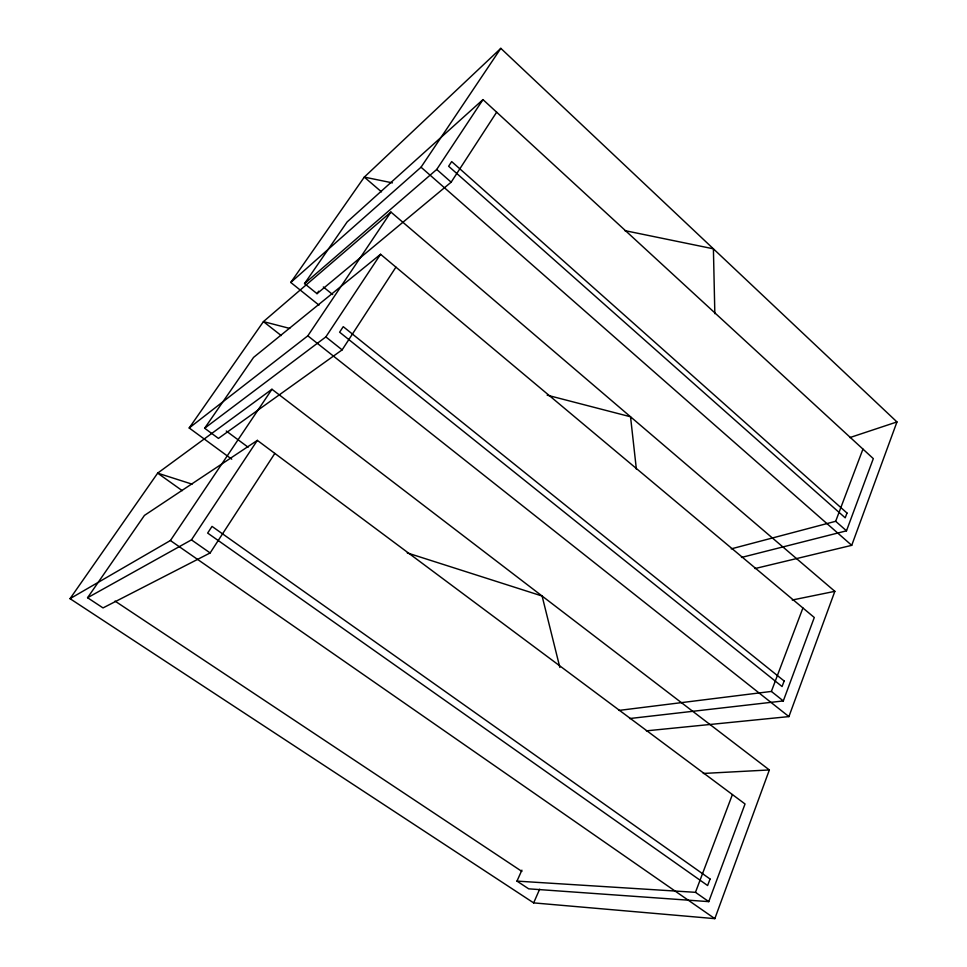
<?xml version="1.0" encoding="UTF-8"?>
<svg xmlns="http://www.w3.org/2000/svg" width="967" height="967" viewBox="0 0 967 967"><rect width="100%" height="100%" fill="white"/><g stroke="black" fill="none" stroke-linecap="round" stroke-linejoin="round"><path stroke-width="1.45" d="M714.831 918.65L769.357 769.95L271.957 389.266L157.657 473.141L70.035 598.67L533.651 902.888L714.831 918.65L170.397 540.529L70.035 598.67M646.391 730.847L788.915 716.595L834.847 591.333L390.922 212.063L263.435 321.612L189.194 427.97L231.742 459.18M754.985 568.56L851.722 545.34L896.965 421.938L500.833 48.35L364.293 177.106L290.765 282.449L318.965 305.125M521.89 870.143L516.97 881.106L528.683 888.83L708.763 901.631L745.037 803.976L257.343 440.372L144.434 515.411L87.574 597.727L103.022 607.917L210.141 552.943L274.833 453.414M629.577 718.554L783.306 700.93L814.287 617.502L380.563 254.273L253.559 357.415L204.641 428.236L218.445 438.402L342.137 349.873L395.926 267.134M741.459 557.451L846.488 530.823L873.31 458.624L482.98 99.613L347.129 221.939L304.545 283.597L317.007 293.666L451.154 182.183L496.651 112.184M516.97 881.106L695.466 892.323L732.406 794.56M618.953 710.419L771.376 691.429L802.912 607.977M731.233 548.869L835.669 521.286L862.951 449.099M533.651 902.888L539.659 889.193M87.574 597.727L191.454 539.876L257.343 440.372M204.641 428.236L325.843 336.903L380.563 254.273M304.545 283.597L436.721 169.455L482.98 99.613M170.397 540.529L271.957 389.266M189.194 427.97L307.832 335.827L390.922 212.063M290.765 282.449L421.032 167.206L500.833 48.35M317.007 293.666L318.687 291.2M849.872 437.58L896.965 421.938M792.239 600.024L834.847 591.333M703.311 773.455L769.357 769.95M392.409 182.872L364.293 177.106L381.494 191.865M624.646 230.581L713.404 248.821L714.843 313.695M289.762 328.429L263.435 321.612L281.24 335.585M547.165 395.165L630.532 416.777L636.383 469.261M192.082 484.153L157.657 473.141L182.231 490.656M407.264 552.919L542.1 596.023L559.845 667.411M115.025 601.087L521.842 871.388M191.454 539.876L210.141 552.943M695.466 892.323L708.763 901.631M226.278 431.028L248.096 447.201M307.832 335.827L788.915 716.595M325.843 336.903L342.137 349.873M771.376 691.429L783.306 700.93M323.316 286.957L332.684 294.56M421.032 167.206L851.722 545.34M436.721 169.455L451.154 182.183M835.669 521.286L846.488 530.823M710.056 879.003L707.614 885.53L207.651 533.071L212.027 526.399L710.056 879.003M784.152 680.986L782.073 686.534L339.61 332.189L343.237 326.665L784.152 680.986M846.995 513.03L845.206 517.828L448.628 166.251L451.686 161.586L846.995 513.03"/></g></svg>
